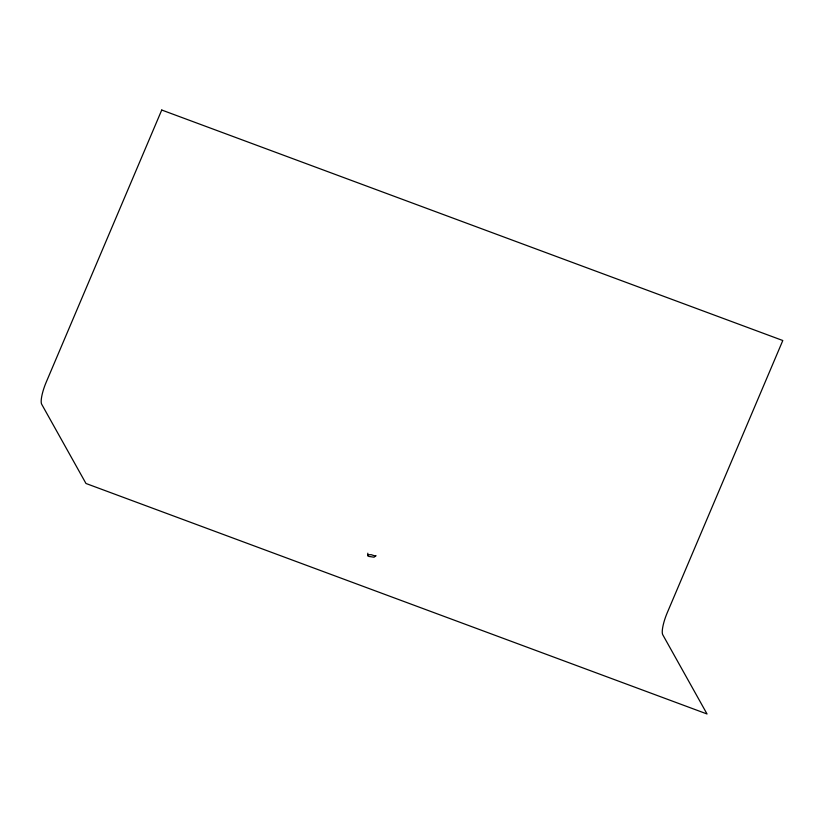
<?xml version="1.0" encoding="UTF-8"?>
<svg xmlns="http://www.w3.org/2000/svg" width="824" height="824" viewBox="0 0 824 824"><rect width="100%" height="100%" fill="white"/><g stroke="black" fill="none" stroke-linecap="round" stroke-linejoin="round"><path stroke-width="1.24" d="M367.834 553.192L367.7 555.644L368.771 556.416L374.075 557.199L376.002 555.634M375.62 556.179L371.305 554.717L367.978 554.748L367.7 555.644M161.741 110.025L46.196 382.223A18.921 4.398 -69.6 0 0 41.705 404.275L85.974 483.482L707.033 713.975L662.764 634.758A18.921 4.398 -69.6 0 1 667.265 612.706L782.8 340.518L161.741 110.025"/></g></svg>
